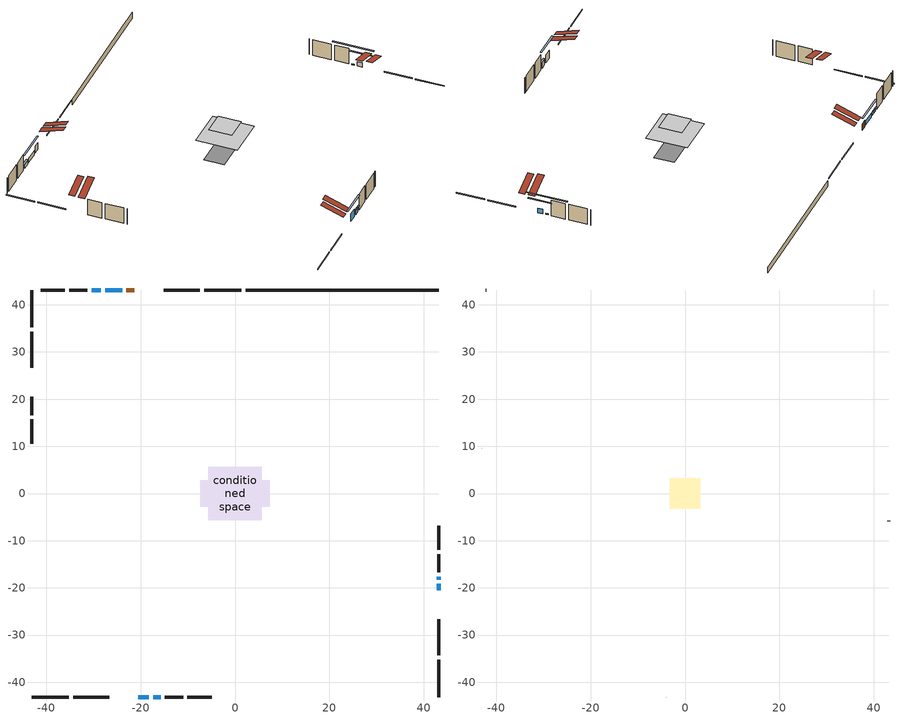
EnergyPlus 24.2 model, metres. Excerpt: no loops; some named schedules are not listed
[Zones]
conditioned space
 floor adiabatic (AdiabaticFloorConstruction): -5.71,-5.71 -5.71,5.71 5.71,5.71 5.71,-5.71 z3.05
 floor foundation (Slab1 construction): -7.39,-2.82 -7.39,2.82 7.39,2.82 7.39,-2.82 z-1.22
 wall outside (RimJoist1 construction): 1.34,43.12 -6.54,43.12 / -43.12,-43.12 -35.23,-43.12 / -43.12,43.12 -43.12,35.23 / 43.12,-43.12 43.12,-35.23 z0.61:0.91
 wall outside (RimJoist2 construction): -7.47,43.12 -15.13,43.12 / -34.3,-43.12 -26.64,-43.12 / -43.12,34.3 -43.12,26.64 / 43.12,-34.3 43.12,-26.64 z0.61:0.91
 wall outside (AdiabaticWallConstruction 1): -21.3,43.12 -23,43.12 z0.61:2.64
 wall outside (AdiabaticWallConstruction): 43.12,-20.47 43.12,-19.17 z0.61:2; -23.92,43.12 -27.47,43.12 z0.61:1.88; -20.47,-43.12 -18.22,-43.12 z0.61:3.01; -28.4,43.12 -30.35,43.12 z0.61:1.65; -17.3,-43.12 -15.78,-43.12 z0.61:2.23; 43.12,-18.25 43.12,-17.63 z0.61:0.94
 wall outside (Wall1 construction): -31.28,43.12 -35.13,43.12 / -14.85,-43.12 -11,-43.12 / -43.12,20.47 -43.12,16.62 / 43.12,-16.7 43.12,-12.85 z0.61:5.49
 wall outside (Wall2 construction): -36.06,43.12 -41.2,43.12 / -10.07,-43.12 -4.94,-43.12 / -43.12,15.69 -43.12,10.55 / 43.12,-11.92 43.12,-6.79 z0.61:5.49
 wall foundation (FoundationWall1 construction): 2.27,43.12,-1.22 2.27,43.12,0.61 39.03,43.12,0.61 39.03,43.12,0.56 43.12,43.12,0.56 43.12,43.12,-1.22
 window (WindowConstruction): 43.12,-20.47 43.12,-19.17 z0.61:2
 window (WindowConstruction 1): -23.92,43.12 -27.47,43.12 z0.61:1.87
 window (WindowConstruction 2): -20.47,-43.12 -18.22,-43.12 z0.61:3.01
 window (WindowConstruction 3): -28.4,43.12 -30.35,43.12 z0.61:1.65
 window (WindowConstruction 4): -17.3,-43.12 -15.78,-43.12 z0.61:2.23
 window (WindowConstruction 5): 43.12,-18.24 43.12,-17.63 z0.61:0.94
 door (Door): -21.31,43.12 -23,43.12 z0.61:2.64
 ceiling adiabatic (AdiabaticFloorConstruction): 5.71,-5.71 5.71,5.71 -5.71,5.71 -5.71,-5.71 z3.05
 roof outside (Roof2 construction): -20.38,43.12,5.49 -20.38,36.47,7.7 -18.63,36.47,7.7 -18.63,43.12,5.49; -21.4,-43.12,5.49 -21.4,-36.47,7.7 -23.15,-36.47,7.7 -23.15,-43.12,5.49; -43.12,21.4,5.49 -36.47,21.4,7.7 -36.47,23.15,7.7 -43.12,23.15,5.49; 43.12,-21.4,5.49 36.47,-21.4,7.7 36.47,-23.15,7.7 43.12,-23.15,5.49
attic - vented
 floor to conditioned space (Floor1 construction Reversed): -3.19,-3.19 -3.19,3.19 3.19,3.19 3.19,-3.19 z5.49
 wall outside (Wall4 construction): -42.12,43.12 -42.19,43.12 / -4.01,-43.12 -3.95,-43.12 / -43.12,9.62 -43.12,9.56 / 43.12,-5.86 43.12,-5.8 z0.61:5.49
 roof outside (Roof1 construction): -17.7,43.12,5.49 -17.7,36.9,7.56 -16.06,36.9,7.56 -16.06,43.12,5.49; -24.08,-43.12,5.49 -24.08,-36.9,7.56 -25.71,-36.9,7.56 -25.71,-43.12,5.49; -43.12,24.08,5.49 -36.9,24.08,7.56 -36.9,25.71,7.56 -43.12,25.71,5.49; 43.12,-24.08,5.49 36.9,-24.08,7.56 36.9,-25.71,7.56 43.12,-25.71,5.49
shading: 43.12,-16.48 43.12,-23.16 43.53,-23.16 43.53,-16.48 z4.69; -30.16,43.12 -21.23,43.12 -21.23,43.53 -30.16,43.53 z4.57; -15.53,-43.12 -23.16,-43.12 -23.16,-43.53 -15.53,-43.53 z5.7; -30.55,43.12 -28.2,43.12 -28.2,43.53 -30.55,43.53 z1.85; -15.58,-43.12 -17.5,-43.12 -17.5,-43.53 -15.58,-43.53 z2.43; 43.12,-12.21 43.12,-23.67 43.53,-23.67 43.53,-12.21 z6.36
[Building]
Building 1: Terrain=Suburbs
[Site:Location]
Toronto Intl AP_ON: Latitude {deg}=43.68; Longitude {deg}=-79.63; Time Zone {hr}=-5; Elevation {m}=173; Keep Site Location Information=Yes
[Site:GroundTemperature:Shallow]
4.59119, 2.66285, 2.50842, 3.42352, 7.09712, 10.7536, 13.9236, 15.9317, 16.1023, 14.4691, 11.3799, 7.83558
[Site:WaterMainsTemperature]
Calculation Method=Schedule; Temperature Schedule=mains temperature schedule
[Material] Roughness=Rough; Thermal Absorptance=0.9
Name | Thickness {m} | Conductivity {W/m-K} | Density {kg/m3} | Specific Heat {J/kg-K} | Solar Absorptance | Visible Absorptance
asphalt or fiberglass shingles | 0.00635 | 0.162714 | 1121.4 | 1465.45 | 0.4 | 0.4
ceiling loosefill ins | 0.0846667 | 0.0480833 | 16.02 | 1046.75 | 0.7 | 0.7
ceiling stud and cavity | 0.1397 | 0.0954719 | 65.682 | 1177.47 | 0.7 | 0.7
concrete 4.0 in. | 0.1016 | 1.803125 | 2242.8 | 837.4 | 0.7 | 0.7
concrete 8.0 in. | 0.2032 | 1.803125 | 2242.8 | 837.4 | 0.7 | 0.7
door material | 0.04445 | 0.053851 | 512.64 | 1214.23 | 0.7 | 0.7
exterior vertical ins | 0.00336226 | 0.029427 | 32.04 | 1214.23 | 0.7 | 0.7
floor covering | 0.0127 | 0.0433444 | 54.468 | 1339.84 | 0.6 | 0.6
floor rigid ins; wall rigid ins | 0.512978 | 0.029427 | 32.04 | 1214.23 | 0.7 | 0.7
floor stud and cavity | 0.1397 | 1.75129 | 37.0049 | 1207.88 | 0.7 | 0.7
furniture material conditioned space 1 | 0.1524 | 0.115458 | 640.8 | 1214.23 | 0.6 | 0.6
gypsum board | 0.0127 | 0.160291 | 801 | 837.4 | 0.6 | 0.6
gypsum board 1 | 0.0127 | 0.160291 | 801 | 837.4 | 0.7 | 0.7
osb sheathing 0.5 in. | 0.0127 | 0.115458 | 512.64 | 1214.23 | 0.7 | 0.7
osb sheathing 0.75 in. | 0.01905 | 0.115458 | 512.64 | 1214.23 | 0.7 | 0.7
osb sheathing 2.0 in. | 0.0508 | 0.115458 | 512.64 | 1214.23 | 0.7 | 0.7
rim joist stud and cavity | 0.0508 | 0.177588 | 50.32683 | 1063.81 | 0.6 | 0.6
rim joist stud and cavity 1 | 0.0508 | 0.0809075 | 125.044 | 1163.47 | 0.6 | 0.6
roof rigid ins | 0.051816 | 0.029427 | 32.04 | 1214.23 | 0.7 | 0.7
roof stud and cavity | 0.2032 | 1.3146 | 78.34581 | 1123.46 | 0.7 | 0.7
wall stud and cavity | 0.1397 | 0.702165 | 139.0536 | 1170.24 | 0.7 | 0.7
wall stud and cavity 1 | 0.1397 | 0.206614 | 139.0536 | 1170.24 | 0.7 | 0.7
wall stud and cavity 2 | 0.0889 | 6.9971 | 50.32683 | 1063.81 | 0.6 | 0.6
wall stud and cavity 3 | 0.0889 | 0.380278 | 52.3479 | 1209.89 | 0.7 | 0.7
wall stud and cavity 4 | 0.0889 | 0.391764 | 83.0341 | 1211.67 | 0.7 | 0.7
wood siding | 0.0254 | 0.102417 | 544.68 | 1172.36 | 0.74 | 0.74
wood siding 1 | 0.00254 | 0.102417 | 544.68 | 1172.36 | 0.74 | 0.74
wood siding 2; wood siding 3; wood siding 4 | 0.0254 | 0.102417 | 544.68 | 1172.36 | 0.7 | 0.7
[WindowMaterial:SimpleGlazingSystem]
Name | U-Factor {W/m2-K} | Solar Heat Gain Coefficient
WindowMaterial | 2.4211 | 0.63
WindowMaterial 1 | 2.43813 | 0.62
WindowMaterial 2 | 2.34047 | 0.66
WindowMaterial 3 | 2.47901 | 0.61
WindowMaterial 4 | 2.39441 | 0.64
WindowMaterial 5 | 2.8214 | 0.41
[Construction]
AdiabaticFloorConstruction: floor stud and cavity, floor rigid ins, osb sheathing 0.75 in., floor covering
AdiabaticWallConstruction: wood siding 3, wall rigid ins, wall stud and cavity 3, gypsum board
AdiabaticWallConstruction 1: wood siding 4, wall rigid ins, wall stud and cavity 3, gypsum board
Door: door material
Floor1 construction Reversed: gypsum board, ceiling stud and cavity, ceiling loosefill ins
FoundationWall1 construction: concrete 8.0 in., gypsum board 1
furniture construction conditioned space 1: furniture material conditioned space 1
PartitionWallConstruction: gypsum board, wall stud and cavity 4, gypsum board
RimJoist1 construction: wood siding 2, rim joist stud and cavity
RimJoist2 construction: wood siding 2, osb sheathing 2.0 in., rim joist stud and cavity 1
Roof1 construction: asphalt or fiberglass shingles
Roof2 construction: asphalt or fiberglass shingles, roof rigid ins, osb sheathing 0.75 in., roof stud and cavity, gypsum board
Slab1 construction: concrete 4.0 in.
Wall1 construction: wood siding, osb sheathing 0.5 in., wall stud and cavity, gypsum board
Wall2 construction: wood siding, osb sheathing 0.5 in., wall stud and cavity 1, gypsum board
Wall4 construction: wood siding 1, wall stud and cavity 2
WindowConstruction: WindowMaterial
WindowConstruction 1: WindowMaterial 1
WindowConstruction 2: WindowMaterial 2
WindowConstruction 3: WindowMaterial 3
WindowConstruction 4: WindowMaterial 4
WindowConstruction 5: WindowMaterial 5
[Zone] Multiplier=1; Part of Total Floor Area=Yes
Name | Volume {m3}
attic - vented | 13.6798
conditioned space | 498
[Space]
Name | Zone | Volume {m3}
attic - vented 1 | attic - vented | 13.6798
conditioned space 1 | conditioned space | 498
[ZoneInfiltration:EffectiveLeakageArea]
infil attic - vented 1: Zone or Space=attic - vented 1; Schedule=Always On Discrete; Effective Air Leakage Area {cm2}=1683.72; Stack Coefficient=0.000483139; Wind Coefficient=1.4851e-05
[ZoneMixing]
whole house fan mix: Zone or Space=attic - vented; Schedule=Always On Continuous; Design Flow Rate Calculation Method=Flow/Zone; Design Flow Rate {m3/s}=0; Source Zone or Space=conditioned space
[SurfaceProperty:ExposedFoundationPerimeter]
Slab1: Exposed Perimeter Calculation Method=TotalExposedPerimeter; Total Exposed Perimeter {m}=40.844
[InternalMass] Zone or ZoneList=conditioned space; Space or SpaceList=conditioned space 1
Name | Construction | Surface Area {m2}
furniture mass conditioned space 1 | furniture construction conditioned space 1 | 85.5319
partition wall mass | PartitionWallConstruction | 213.83
[Lights]
interior lighting: Zone or ZoneList or Space or SpaceList=conditioned space 1; Schedule=interior lighting schedule; Design Level Calculation Method=LightingLevel; Lighting Level {W}=343.2; Return Air Fraction=0; Fraction Radiant=0.6; Fraction Visible=0.2; Fraction Replaceable=1
[People]
occupants: Zone or ZoneList or Space or SpaceList=conditioned space 1; Number of People Schedule=occupants schedule; Number of People Calculation Method=People; Number of People=3; Fraction Radiant=0.314171; Sensible Heat Fraction=0.56303; Activity Level Schedule=occupants activity schedule; Carbon Dioxide Generation Rate {m3/s-W}=0; Enable ASHRAE 55 Comfort Warnings=No; Mean Radiant Temperature Calculation Type=EnclosureAveraged
[ElectricEquipment] Zone or ZoneList or Space or SpaceList=conditioned space 1; Design Level Calculation Method=EquipmentLevel
Name | Schedule | Design Level {W} | Fraction Latent | Fraction Radiant | Fraction Lost
clothes dryer | clothes dryer schedule | 140.772 | 0.015 | 0.081 | 0.85
clothes washer | clothes washer schedule | 32.1985 | 0.03 | 0.162 | 0.7
cooking range | cooking range schedule | 215.147 | 0.08 | 0.432 | 0.2
dishwasher | dishwasher schedule | 66.8632 | 0.3 | 0.18 | 0.4
fridge | fridge schedule | 72.9452 | 0 | 0.6 | 0
mech vent house fan | mech vent house fan schedule | 0.95 | 0 | 0 | 1
mech vent house fan cfis | mech vent house fan cfis schedule | 0 | 0 | 0 | 0
misc plug loads | misc plug loads schedule | 494.7 | 0.045 | 0.513 | 0.1
whole house fan | Always On Discrete | 0 | 0 | 0 | 1
[OtherEquipment] Zone or ZoneList or Space or SpaceList=conditioned space 1; Design Level Calculation Method=EquipmentLevel
Name | Fuel Type | Schedule | Design Level {W} | Fraction Latent | Fraction Radiant | Fraction Lost
clothes dryer 1 | Electricity | clothes dryer schedule | 0 | 0.015 | 0.081 | 0.85
cooking range 1 | Electricity | cooking range schedule | 0 | 0.08 | 0.432 | 0.2
general water use latent | None | general water use schedule | 62.594 | 1 | 0 | 0
general water use sensible | None | general water use schedule | -61.6891 | 0 | 0.6 | 0
mech vent house fan latent load | None | Always On Discrete | 0 | 1 | 0 | 0
mech vent house fan sensible load | None | Always On Discrete | 0 | 0 | 0 | 0
water heater energy adjustment1 | NaturalGas | Always On Discrete | 0.01 | 0 | 0 | 1
[ZoneInfiltration:DesignFlowRate] Zone or ZoneList or Space or SpaceList=conditioned space 1; Schedule=Always On Discrete; Design Flow Rate Calculation Method=Flow/Zone; Design Flow Rate {m3/s}=0
infil flow; natural vent flow; whole house fan flow
[AvailabilityManager:Scheduled]
central ac and furnace airloop Availability Manager: Schedule=Always On Discrete
[Foundation:Kiva]
Foundation Kiva 1: Initial Indoor Air Temperature {C}=18; Wall Height Above Grade {m}=0.609996; Wall Depth Below Slab {m}=0.2032; Custom Block Material Name 1=exterior vertical ins; Custom Block Depth 1 {m}=1.82999; Custom Block X Position 1 {m}=0.2159; Custom Block Z Position 1 {m}=0
[Foundation:Kiva:Settings]
Soil Conductivity {W/m-K}=0.849921; Soil Density {kg/m3}=1842.3; Soil Specific Heat {J/kg-K}=418.7; Ground Solar Absorptivity=0.9; Ground Thermal Absorptivity=0.9; Ground Surface Roughness {m}=0.03; Far-Field Width {m}=40; Deep-Ground Boundary Condition=ZeroFlux; Deep-Ground Depth {m}=40; Minimum Cell Dimension {m}=0.2; Maximum Cell Growth Coefficient=3; Simulation Timestep=Timestep
[Exterior:Lights]
exterior lighting: Schedule=exterior lighting schedule; Design Level {W}=75.6
[EnergyManagementSystem:GlobalVariable]
central_ac_and_furnace_airloop_Fan_RTF
infil_program_Qfan
infil_program_Qinf
natural_vent_program_Qnv
natural_vent_program_Qwhf
[EnergyManagementSystem:Sensor]
Name | Output:Variable or Output:Meter Index Key | Output:Variable or Output:Meter
airflow_gain | infil flow | Infiltration Sensible Heat Gain Energy
airflow_gain_1 | natural vent flow | Infiltration Sensible Heat Gain Energy
airflow_gain_2 | whole house fan flow | Infiltration Sensible Heat Gain Energy
airflow_loss | infil flow | Infiltration Sensible Heat Loss Energy
airflow_loss_1 | natural vent flow | Infiltration Sensible Heat Loss Energy
airflow_loss_2 | whole house fan flow | Infiltration Sensible Heat Loss Energy
clg_load_cond |  | Cooling:EnergyTransfer:Zone:CONDITIONED SPACE
clg_sp_s; clg_sp_s_1 | cooling setpoint | Schedule Value
clothes_dryer_exhaust_0_sch_s | clothes dryer exhaust 0 schedule | Schedule Value
cool_season | cooling season schedule | Schedule Value
htg_load_cond |  | Heating:EnergyTransfer:Zone:CONDITIONED SPACE
htg_sp_s; htg_sp_s_1 | heating setpoint | Schedule Value
ig_ee_conv | clothes dryer | Electric Equipment Convective Heating Energy
ig_ee_conv_2 | cooking range | Electric Equipment Convective Heating Energy
ig_ee_conv_4 | fridge | Electric Equipment Convective Heating Energy
ig_ee_conv_5 | misc plug loads | Electric Equipment Convective Heating Energy
ig_ee_conv_6 | whole house fan | Electric Equipment Convective Heating Energy
ig_ee_rad | clothes dryer | Electric Equipment Radiant Heating Energy
ig_ee_rad_2 | cooking range | Electric Equipment Radiant Heating Energy
ig_ee_rad_4 | fridge | Electric Equipment Radiant Heating Energy
ig_ee_rad_5 | misc plug loads | Electric Equipment Radiant Heating Energy
ig_ee_rad_6 | whole house fan | Electric Equipment Radiant Heating Energy
ig_lgt_conv | interior lighting | Lights Convective Heating Energy
ig_lgt_rad | interior lighting | Lights Radiant Heating Energy
ig_lgt_vis | interior lighting | Lights Visible Radiation Heating Energy
ig_oe_conv | clothes dryer 1 | Other Equipment Convective Heating Energy
ig_oe_conv_1 | cooking range 1 | Other Equipment Convective Heating Energy
ig_oe_conv_2 | general water use latent | Other Equipment Convective Heating Energy
ig_oe_conv_3 | general water use sensible | Other Equipment Convective Heating Energy
ig_oe_conv_4 | water heater energy adjustment1 | Other Equipment Convective Heating Energy
ig_oe_rad | clothes dryer 1 | Other Equipment Radiant Heating Energy
ig_oe_rad_1 | cooking range 1 | Other Equipment Radiant Heating Energy
ig_oe_rad_2 | general water use latent | Other Equipment Radiant Heating Energy
ig_oe_rad_3 | general water use sensible | Other Equipment Radiant Heating Energy
ig_oe_rad_4 | water heater energy adjustment1 | Other Equipment Radiant Heating Energy
ig_ppl_conv | occupants | People Convective Heating Energy
ig_ppl_rad | occupants | People Radiant Heating Energy
im_conv | furniture mass conditioned space 1 | Surface Inside Face Convection Heat Gain Energy
im_conv_1 | partition wall mass | Surface Inside Face Convection Heat Gain Energy
im_ig | furniture mass conditioned space 1 | Surface Inside Face Internal Gains Radiation Heat Gain Energy
im_ig_1 | partition wall mass | Surface Inside Face Internal Gains Radiation Heat Gain Energy
im_lgt | furniture mass conditioned space 1 | Surface Inside Face Lights Radiation Heat Gain Energy
im_lgt_1 | partition wall mass | Surface Inside Face Lights Radiation Heat Gain Energy
im_sol | furniture mass conditioned space 1 | Surface Inside Face Solar Radiation Heat Gain Energy
im_sol_1 | partition wall mass | Surface Inside Face Solar Radiation Heat Gain Energy
im_surf | furniture mass conditioned space 1 | Surface Inside Face Net Surface Thermal Radiation Heat Gain Energy
im_surf_1 | partition wall mass | Surface Inside Face Net Surface Thermal Radiation Heat Gain Energy
mv_conv | mech vent house fan | Electric Equipment Convective Heating Energy
mv_conv_1 | mech vent house fan cfis | Electric Equipment Convective Heating Energy
mv_conv_2 | mech vent house fan latent load | Other Equipment Convective Heating Energy
mv_conv_3 | mech vent house fan sensible load | Other Equipment Convective Heating Energy
mv_rad | mech vent house fan | Electric Equipment Radiant Heating Energy
mv_rad_1 | mech vent house fan cfis | Electric Equipment Radiant Heating Energy
mv_rad_2 | mech vent house fan latent load | Other Equipment Radiant Heating Energy
mv_rad_3 | mech vent house fan sensible load | Other Equipment Radiant Heating Energy
natural_vent_s | natural vent schedule | Schedule Value
out_pb_s |  | Site Outdoor Air Barometric Pressure
out_wt_s |  | Site Outdoor Air Humidity Ratio
site_vw_s |  | Site Wind Speed
ss_back_out | Window1 | Surface Window Shortwave from Zone Back Out Window Heat Transfer Rate
ss_back_out_1 | Window2 | Surface Window Shortwave from Zone Back Out Window Heat Transfer Rate
ss_back_out_2 | Window5 | Surface Window Shortwave from Zone Back Out Window Heat Transfer Rate
ss_back_out_3 | Window6 | Surface Window Shortwave from Zone Back Out Window Heat Transfer Rate
ss_back_out_4 | Window8 | Surface Window Shortwave from Zone Back Out Window Heat Transfer Rate
ss_back_out_5 | Window9 | Surface Window Shortwave from Zone Back Out Window Heat Transfer Rate
ss_conv | Door1 | Surface Inside Face Convection Heat Gain Energy
ss_conv_1 | Window1 | Surface Inside Face Convection Heat Gain Energy
ss_conv_2 | Window2 | Surface Inside Face Convection Heat Gain Energy
ss_conv_3 | Window5 | Surface Inside Face Convection Heat Gain Energy
ss_conv_4 | Window6 | Surface Inside Face Convection Heat Gain Energy
ss_conv_5 | Window8 | Surface Inside Face Convection Heat Gain Energy
ss_conv_6 | Window9 | Surface Inside Face Convection Heat Gain Energy
ss_ig | Door1 | Surface Inside Face Internal Gains Radiation Heat Gain Energy
ss_ig_1 | Window1 | Surface Inside Face Internal Gains Radiation Heat Gain Energy
ss_ig_2 | Window2 | Surface Inside Face Internal Gains Radiation Heat Gain Energy
ss_ig_3 | Window5 | Surface Inside Face Internal Gains Radiation Heat Gain Energy
ss_ig_4 | Window6 | Surface Inside Face Internal Gains Radiation Heat Gain Energy
ss_ig_5 | Window8 | Surface Inside Face Internal Gains Radiation Heat Gain Energy
ss_ig_6 | Window9 | Surface Inside Face Internal Gains Radiation Heat Gain Energy
ss_lgt | Door1 | Surface Inside Face Lights Radiation Heat Gain Energy
ss_sol | Door1 | Surface Inside Face Solar Radiation Heat Gain Energy
ss_surf | Door1 | Surface Inside Face Net Surface Thermal Radiation Heat Gain Energy
ss_surf_1 | Window1 | Surface Inside Face Net Surface Thermal Radiation Heat Gain Energy
ss_surf_2 | Window2 | Surface Inside Face Net Surface Thermal Radiation Heat Gain Energy
ss_surf_3 | Window5 | Surface Inside Face Net Surface Thermal Radiation Heat Gain Energy
ss_surf_4 | Window6 | Surface Inside Face Net Surface Thermal Radiation Heat Gain Energy
ss_surf_5 | Window8 | Surface Inside Face Net Surface Thermal Radiation Heat Gain Energy
ss_surf_6 | Window9 | Surface Inside Face Net Surface Thermal Radiation Heat Gain Energy
ss_trans_in | Window1 | Surface Window Transmitted Solar Radiation Rate
ss_trans_in_1 | Window2 | Surface Window Transmitted Solar Radiation Rate
ss_trans_in_2 | Window5 | Surface Window Transmitted Solar Radiation Rate
ss_trans_in_3 | Window6 | Surface Window Transmitted Solar Radiation Rate
ss_trans_in_4 | Window8 | Surface Window Transmitted Solar Radiation Rate
ss_trans_in_5 | Window9 | Surface Window Transmitted Solar Radiation Rate
ss_trans_out | Window1 | Surface Inside Face Initial Transmitted Diffuse Transmitted Out Window Solar Radiation Rate
ss_trans_out_1 | Window2 | Surface Inside Face Initial Transmitted Diffuse Transmitted Out Window Solar Radiation Rate
ss_trans_out_2 | Window5 | Surface Inside Face Initial Transmitted Diffuse Transmitted Out Window Solar Radiation Rate
ss_trans_out_3 | Window6 | Surface Inside Face Initial Transmitted Diffuse Transmitted Out Window Solar Radiation Rate
ss_trans_out_4 | Window8 | Surface Inside Face Initial Transmitted Diffuse Transmitted Out Window Solar Radiation Rate
ss_trans_out_5 | Window9 | Surface Inside Face Initial Transmitted Diffuse Transmitted Out Window Solar Radiation Rate
s_conv | Floor1 | Surface Inside Face Convection Heat Gain Energy
s_conv_1 | FoundationWall1 | Surface Inside Face Convection Heat Gain Energy
s_conv_10 | RimJoist2:270 | Surface Inside Face Convection Heat Gain Energy
s_conv_11 | RimJoist2:90 | Surface Inside Face Convection Heat Gain Energy
s_conv_12 | Roof2:0 | Surface Inside Face Convection Heat Gain Energy
s_conv_13 | Roof2:180 | Surface Inside Face Convection Heat Gain Energy
s_conv_14 | Roof2:270 | Surface Inside Face Convection Heat Gain Energy
s_conv_15 | Roof2:90 | Surface Inside Face Convection Heat Gain Energy
s_conv_16 | Slab1 | Surface Inside Face Convection Heat Gain Energy
s_conv_17 | Wall1:0 | Surface Inside Face Convection Heat Gain Energy
s_conv_18 | Wall1:180 | Surface Inside Face Convection Heat Gain Energy
s_conv_19 | Wall1:270 | Surface Inside Face Convection Heat Gain Energy
s_conv_2 | inferred conditioned ceiling | Surface Inside Face Convection Heat Gain Energy
s_conv_20 | Wall1:90 | Surface Inside Face Convection Heat Gain Energy
s_conv_21 | Wall2:0 | Surface Inside Face Convection Heat Gain Energy
s_conv_22 | Wall2:180 | Surface Inside Face Convection Heat Gain Energy
s_conv_23 | Wall2:270 | Surface Inside Face Convection Heat Gain Energy
s_conv_24 | Wall2:90 | Surface Inside Face Convection Heat Gain Energy
s_conv_3 | inferred conditioned floor | Surface Inside Face Convection Heat Gain Energy
s_conv_4 | RimJoist1:0 | Surface Inside Face Convection Heat Gain Energy
s_conv_5 | RimJoist1:180 | Surface Inside Face Convection Heat Gain Energy
s_conv_6 | RimJoist1:270 | Surface Inside Face Convection Heat Gain Energy
s_conv_7 | RimJoist1:90 | Surface Inside Face Convection Heat Gain Energy
s_conv_8 | RimJoist2:0 | Surface Inside Face Convection Heat Gain Energy
s_conv_9 | RimJoist2:180 | Surface Inside Face Convection Heat Gain Energy
s_ig | Floor1 | Surface Inside Face Internal Gains Radiation Heat Gain Energy
s_ig_1 | FoundationWall1 | Surface Inside Face Internal Gains Radiation Heat Gain Energy
s_ig_10 | RimJoist2:270 | Surface Inside Face Internal Gains Radiation Heat Gain Energy
s_ig_11 | RimJoist2:90 | Surface Inside Face Internal Gains Radiation Heat Gain Energy
s_ig_12 | Roof2:0 | Surface Inside Face Internal Gains Radiation Heat Gain Energy
s_ig_13 | Roof2:180 | Surface Inside Face Internal Gains Radiation Heat Gain Energy
s_ig_14 | Roof2:270 | Surface Inside Face Internal Gains Radiation Heat Gain Energy
s_ig_15 | Roof2:90 | Surface Inside Face Internal Gains Radiation Heat Gain Energy
s_ig_16 | Slab1 | Surface Inside Face Internal Gains Radiation Heat Gain Energy
s_ig_17 | Wall1:0 | Surface Inside Face Internal Gains Radiation Heat Gain Energy
s_ig_18 | Wall1:180 | Surface Inside Face Internal Gains Radiation Heat Gain Energy
s_ig_19 | Wall1:270 | Surface Inside Face Internal Gains Radiation Heat Gain Energy
s_ig_2 | inferred conditioned ceiling | Surface Inside Face Internal Gains Radiation Heat Gain Energy
s_ig_20 | Wall1:90 | Surface Inside Face Internal Gains Radiation Heat Gain Energy
s_ig_21 | Wall2:0 | Surface Inside Face Internal Gains Radiation Heat Gain Energy
s_ig_22 | Wall2:180 | Surface Inside Face Internal Gains Radiation Heat Gain Energy
s_ig_23 | Wall2:270 | Surface Inside Face Internal Gains Radiation Heat Gain Energy
s_ig_24 | Wall2:90 | Surface Inside Face Internal Gains Radiation Heat Gain Energy
s_ig_3 | inferred conditioned floor | Surface Inside Face Internal Gains Radiation Heat Gain Energy
s_ig_4 | RimJoist1:0 | Surface Inside Face Internal Gains Radiation Heat Gain Energy
s_ig_5 | RimJoist1:180 | Surface Inside Face Internal Gains Radiation Heat Gain Energy
s_ig_6 | RimJoist1:270 | Surface Inside Face Internal Gains Radiation Heat Gain Energy
s_ig_7 | RimJoist1:90 | Surface Inside Face Internal Gains Radiation Heat Gain Energy
s_ig_8 | RimJoist2:0 | Surface Inside Face Internal Gains Radiation Heat Gain Energy
s_ig_9 | RimJoist2:180 | Surface Inside Face Internal Gains Radiation Heat Gain Energy
s_lgt | Floor1 | Surface Inside Face Lights Radiation Heat Gain Energy
s_lgt_1 | FoundationWall1 | Surface Inside Face Lights Radiation Heat Gain Energy
s_lgt_10 | RimJoist2:270 | Surface Inside Face Lights Radiation Heat Gain Energy
s_lgt_11 | RimJoist2:90 | Surface Inside Face Lights Radiation Heat Gain Energy
